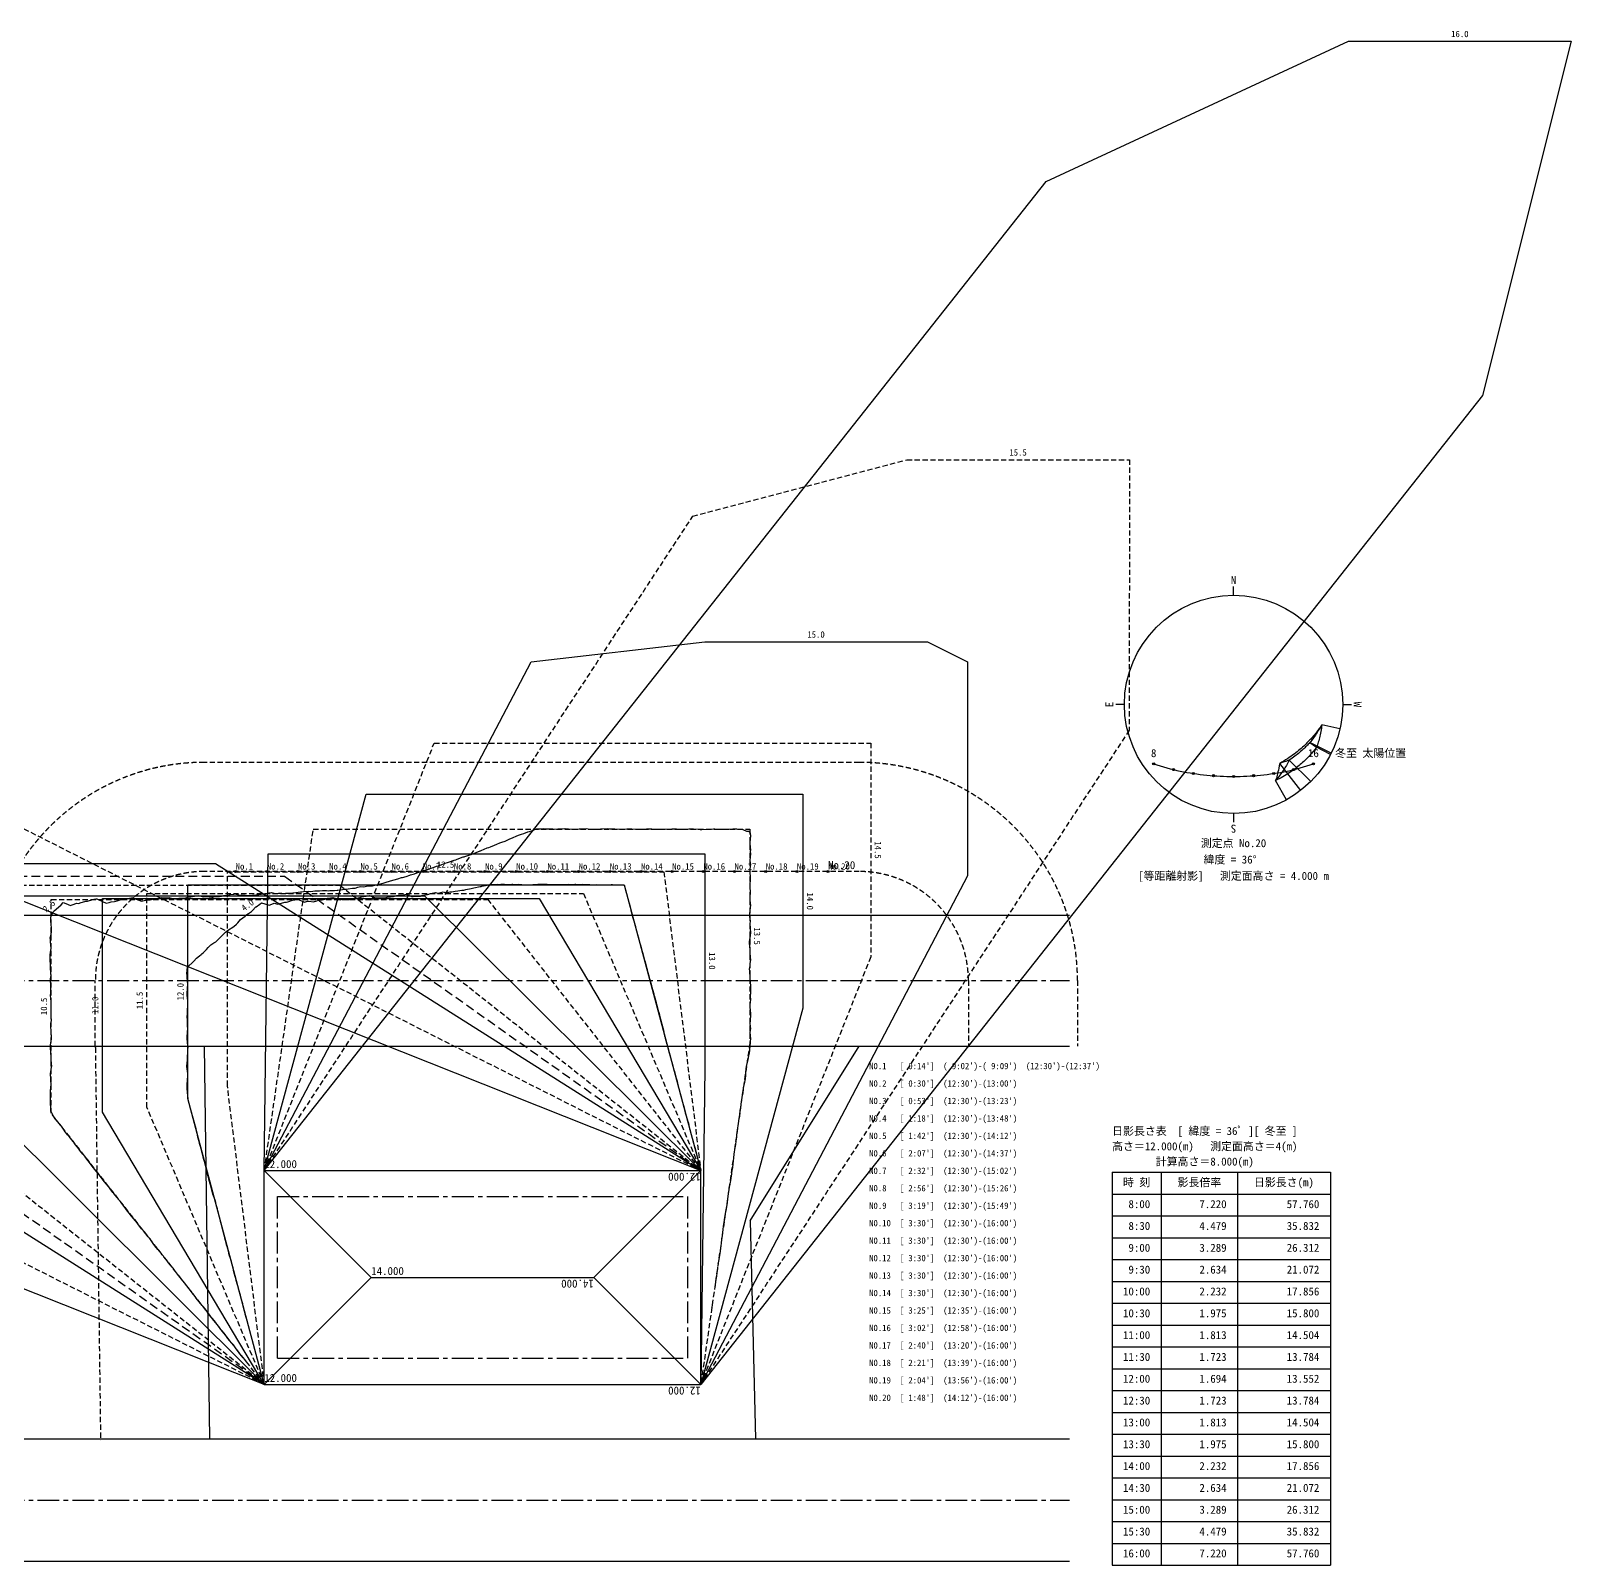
# Model space of a CAD drawing. Units: millimetres at full size. Extents: x -73935 to 48141, y -29131 to 53126.
# Drawn here: x -22433 to 48141, y -17176 to 53126 of the extents above; entities that cross this region are included whole.
import ezdxf
from ezdxf.enums import TextEntityAlignment as Align

# ---------------------------------------------------------------- set-up
doc = ezdxf.new("R2010")
doc.units = ezdxf.units.MM
doc.header["$LTSCALE"] = 200
doc.header["$PDMODE"] = 32
doc.header["$PDSIZE"] = 100
for name, pattern in [('CHAIN1', [8, 5, -1, 1, -1]), ('DASHED1', [1.8, 1.2, -0.6]), ('DASHED2', [3, 2, -1])]:
    doc.linetypes.add(name, pattern=pattern)
for name, color, linetype in [('0-0_敷地', 7, 'Continuous'), ('0-1_建物配置', 7, 'Continuous'), ('0-2_ 5m10mライン', 7, 'DASHED1'), ('0-3_ 日影図', 7, 'Continuous'), ('0-4_ 等時間図', 7, 'Continuous'), ('0-5_ 指定点', 4, 'Continuous'), ('0-7_日影長さ表', 7, 'Continuous'), ('0-9_太陽軌跡', 7, 'Continuous')]:
    doc.layers.add(name, color=color, linetype=linetype)
doc.styles.add('ＭＳ ゴシック', font='')
doc.styles.get('ＭＳ ゴシック').set_extended_font_data('MS Gothic')

msp = doc.modelspace()

# ---------------------------------------------------------------- linework, layer by layer
at = {"layer": '0-0_敷地'}
for p, q in [((-23728.5, 12609), (25152.9, 12606.5)), ((-23728.8, 6609), (25152.5, 6606.5)), ((-14237.3, -11389.8), (-14477.3, 6608.6)), ((10522.3, -1392.7), (15522.7, 6607)), ((10522.3, -1392.7), (10762.7, -11389.8)), ((-23728.8, -11389.8), (25152.5, -11389.8)), ((-23728.8, -16989.8), (25152.5, -16989.8))]:
    msp.add_line(p, q, dxfattribs=at)
at = {"layer": '0-0_敷地', "linetype": 'CHAIN1'}
for p, q in [((-23728.7, 9609), (25152.7, 9606.5)), ((-23728.8, -14189.8), (25152.5, -14189.8))]:
    msp.add_line(p, q, dxfattribs=at)
at = {"layer": '0-1_建物配置'}
for p, q in [((-11737.3, -8889.8), (-11737.3, 910.2)), ((-11737.3, 910.2), (8262.7, 910.2)), ((-11737.3, 910.2), (-6837.3, -3989.8)), ((8262.7, 910.2), (3362.7, -3989.8)), ((-11737.3, -8889.8), (-6837.3, -3989.8)), ((-6837.3, -3989.8), (3362.7, -3989.8)), ((8262.7, -8889.8), (3362.7, -3989.8))]:
    msp.add_line(p, q, dxfattribs=at)
at = {"layer": '0-1_建物配置', "linetype": 'CHAIN1'}
for p, q in [((-11137.3, -7689.8), (-11137.3, -289.8)), ((-11137.3, -289.8), (7662.7, -289.8))]:
    msp.add_line(p, q, dxfattribs=at)
at = {"layer": '0-1_建物配置'}
msp.add_lwpolyline([(-11737.3, -8889.8), (8262.7, -8889.8), (8262.7, 910.2)], dxfattribs=at)
at = {"layer": '0-1_建物配置', "linetype": 'CHAIN1'}
msp.add_lwpolyline([(-11137.3, -7689.8), (7662.7, -7689.8), (7662.7, -289.8)], dxfattribs=at)
at = {"layer": '0-2_ 5m10mライン'}
for p, q in [((15523.4, 19607), (-14476.6, 19608.6)), ((15523.1, 14607), (-14476.9, 14608.6)), ((-19477.3, 6608.8), (-19477.1, 9608.8)), ((20522.9, 9606.8), (20522.7, 6606.8)), ((25522.9, 9606.5), (25522.7, 6606.5)), ((-19476.8, 6541.9), (-19236.8, -11456.5))]:
    msp.add_line(p, q, dxfattribs=at)
for centre, radius, start, end in [((-14477.1, 9608.6), 10000, 89.99704, 179.99704), ((15522.9, 9607), 10000, 359.99704, 89.99704), ((-14477.1, 9608.6), 5000, 89.99704, 179.99704), ((15522.9, 9607), 5000, 359.99704, 89.99704), ((-14477.3, 6608.6), 5000, 179.99704, 180.76397)]:
    msp.add_arc(centre, radius, start, end, dxfattribs=at)
at = {"layer": '0-3_ 日影図', "linetype": 'DASHED1'}
for p, q in [((6571.3, 14590.8), (8262.4, 908.3)), ((16047.8, 10691.4), (8262.7, -8889.8)), ((10508.1, 6745.8), (8262.7, -8889.8))]:
    msp.add_line(p, q, dxfattribs=at)
at = {"layer": '0-3_ 日影図'}
for p in [(12935.6, 8343.3), (8448.2, 5610.5)]:
    msp.add_line(p, (8262.7, -8889.8), dxfattribs=at)
for points in [[(-11735.9, 909.8), (24084.3, 46220.3), (37939.8, 52648), (48141.2, 52648.4)], [(48141.2, 52648.4), (44084.7, 36421.2), (8262.7, -8889.8)], [(-11735.9, 909.8), (489.2, 24206.8), (8444.2, 25132.1), (18644, 25132)], [(18644, 25132), (20488.7, 24207.5), (20487.8, 14407.2), (8262.7, -8889.8)], [(-11736.9, -8890.5), (-65415.1, 12439), (-73934.6, 22671.4)], [(-73934.6, 22671.4), (-63734.8, 22671.3), (-45416.3, 22239.5), (8262.4, 908.3)], [(-11735.9, 909.8), (-7061.4, 18143.4), (12936.5, 18143.6), (12935.6, 8343.3)], [(-34632.7, 13589.6), (-33973.4, 14972.6), (-13973.8, 14973.3), (8262.4, 908.3)], [(-11735.9, 909.8), (-11550.8, 15411.8), (8447.5, 15410.3), (8448.2, 5610.5)], [(-11736.9, -8890.5), (-33972.6, 5172.8), (-34632.7, 13589.6)], [(-11736.9, -8890.5), (-24401.9, 3697), (-24401, 13497.3)], [(-24401, 13497.3), (-4401.4, 13497.9), (8262.4, 908.3)], [(-11736.9, -8890.5), (-15245.1, 4202.4), (-15244.2, 14002.7)], [(-15244.2, 14002.7), (4754.2, 14001.2), (8262.4, 908.3)], [(-11736.9, -8890.5), (-19148.2, 3576.1), (-19148.9, 13375.9)], [(-19148.9, 13375.9), (852.8, 13375.4), (8262.4, 908.3)]]:
    msp.add_lwpolyline(points, dxfattribs=at)
at = {"layer": '0-3_ 日影図', "linetype": 'DASHED1'}
for points in [[(-11735.9, 909.8), (7893.6, 30882.9), (17701.3, 33474.9), (27901, 33474.7)], [(27901, 33474.7), (27892.7, 21081.6), (8262.7, -8889.8)], [(-11735.9, 909.8), (-3950.8, 20491.1), (16047, 20491.3), (16047.8, 10691.4)], [(-46820.9, 16186.2), (-43723.8, 17052.1), (-23723.8, 17051), (8262.4, 908.3)], [(-11735.9, 909.8), (-9490.6, 16545.4), (10507.3, 16545.6), (10508.1, 6745.8)], [(-11736.9, -8890.5), (-43724.7, 7251.8), (-46820.9, 16186.2)], [(-11736.9, -8890.5), (-13425.8, 4790.8), (-13426.5, 14590.6), (6571.3, 14590.8)], [(-28270.3, 13974.7), (-8269.1, 13975.8), (8262.4, 908.3)], [(-11736.9, -8890.5), (-28269.6, 4174.9), (-28270.3, 13974.7)], [(-17113.9, 13602.6), (2885.7, 13603.2), (8262.4, 908.3)], [(-11736.9, -8890.5), (-17113.1, 3802.7), (-17113.9, 13602.6)], [(-21500, 13327.5), (-1500.4, 13328.2), (8262.4, 908.3)], [(-11736.9, -8890.5), (-21499.2, 3527.7), (-21500, 13327.5)]]:
    msp.add_lwpolyline(points, dxfattribs=at)
at = {"layer": '0-3_ 日影図', "linetype": 'DASHED2'}
for points in [[(-11736.9, -8890.5), (-30805.1, 4586.6), (-30804.2, 14386.8)], [(-30804.2, 14386.8), (-10804.6, 14387.5), (8262.4, 908.3)]]:
    msp.add_lwpolyline(points, dxfattribs=at)
at = {"layer": '0-4_ 等時間図'}
for points in [[(-944.2, 15918.3), (-847.6, 15951.2), (-702.9, 16000.5), (-522.1, 16089.9), (-517.4, 16091.8), (-333.3, 16166.6), (-190.2, 16224.8), (-90.6, 16265.3), (42.2, 16310.6), (149.6, 16355.3), (331.7, 16431), (419.8, 16446.9), (504, 16477.2), (732.3, 16559.2), (803, 16562.3), (914.1, 16567.1), (1067.2, 16573.7), (1218, 16559), (1387, 16561.8), (1485.9, 16563.5), (1633.2, 16554.7), (1711.4, 16558), (2036.8, 16572.1), (2042.6, 16572.3), (2046.3, 16572.5), (2056.6, 16571.5), (2361.8, 16553.2), (2463.5, 16547.1), (2633.1, 16554.4), (2690.5, 16556.9), (2872.9, 16564.7), (3025.5, 16571.3), (3198.6, 16554.5), (3292.2, 16545.4), (3337.5, 16546.1), (3518.9, 16549.2), (3669.6, 16555.7), (3703.1, 16557.1), (3755.8, 16559.4), (4004.6, 16570.2)], [(4004.6, 16570.2), (4116.7, 16559.3), (4315.9, 16562.6), (4326.5, 16562), (4533.4, 16549.6), (4648.8, 16554.5), (4878.4, 16564.4), (4942.8, 16567.2), (4983.7, 16569), (5097.1, 16558), (5297, 16546), (5363.6, 16542), (5474.8, 16546.8), (5627.9, 16553.4), (5773, 16559.6), (5962.8, 16567.8), (6012.3, 16563), (6190.9, 16545.6), (6277.5, 16547.1), (6596.3, 16552.5), (6603.1, 16552.6), (6607.3, 16552.6), (6623.7, 16552.9), (6941.9, 16566.6), (7012.7, 16569.7), (7145.9, 16561.7), (7261.7, 16554.8), (7433.5, 16544.4), (7586.1, 16551), (7720.1, 16556.8), (7842.9, 16562.1), (7921.1, 16565.5), (8137.5, 16544.4), (8232.2, 16538.7), (8263.8, 16536.8), (8316.4, 16539.1), (8565.2, 16549.9), (8673.2, 16554.5), (8842.8, 16561.8), (8900.2, 16564.3)], [(8900.2, 16564.3), (9089.6, 16545.9), (9217.4, 16548), (9426.3, 16551.5), (9501.8, 16552.8), (9547.2, 16553.6), (9728.6, 16556.6), (9879.3, 16563.1), (9914.1, 16559.8), (9990.6, 16552.3), (10188.5, 16533.1), (10356.1, 16455.6), (10466.6, 16449), (10527.6, 16356.6), (10539.3, 16235.5), (10505.3, 15950.3), (10503.6, 15936.1), (10504, 15929.3), (10506.2, 15895.4), (10536.4, 15584), (10529.8, 15529), (10535.8, 15437.4), (10525.3, 15263.8), (10516.2, 15111.2), (10533.5, 14932.5), (10523.8, 14851), (10505.1, 14694.1), (10509.9, 14619.5), (10530.7, 14297.2), (10531.3, 14287.1), (10530.6, 14281), (10528.8, 14265.7), (10510.8, 13965.8), (10504.8, 13865.8), (10519.7, 13712.5), (10527.7, 13629.4), (10506.6, 13452.2), (10515.8, 13309.7), (10525.6, 13157.1), (10532.8, 13045.1)], [(-5778, 14225.4), (-5621.9, 14267.2), (-5455.9, 14326.3), (-5408.9, 14338.9), (-5239.2, 14384.3), (-5063.9, 14439.6), (-5033.9, 14449), (-4857.3, 14504.6), (-4677.7, 14569.9), (-4657.9, 14577.1), (-4477.9, 14634.2), (-4313.7, 14686.3), (-4258, 14704), (-4096.3, 14755.3), (-3956.5, 14806.7), (-3849.4, 14846.1), (-3716.1, 14881.8), (-3598.1, 14926.4), (-3442.4, 14985.3), (-3338.7, 15019), (-3251.1, 15052.7), (-3037.1, 15121.6), (-2958.9, 15146.8), (-2892.2, 15172), (-2622.5, 15274), (-2582.3, 15287.1), (-2546.1, 15298.8), (-2220.4, 15404.7), (-2201.4, 15410.9), (-2185.3, 15417.1), (-2032.4, 15475.8), (-1849.9, 15550.1), (-1827.1, 15559.3), (-1797.7, 15571.3), (-1517.9, 15685), (-1453.6, 15711.2), (-1370.9, 15744.8), (-1186, 15820), (-1080.2, 15863), (-944.2, 15918.3)], [(-10765.1, 13615.7), (-10541.9, 13609.8), (-10434.5, 13622.6), (-10419, 13624.5), (-10399.4, 13627.5), (-10076.1, 13677.7), (-10017.8, 13672.5), (-9932.4, 13684.6), (-9729, 13713.3), (-9609.6, 13694.6), (-9426.8, 13719.2), (-9396.6, 13723.3), (-9200.8, 13714.5), (-9064.9, 13732.2), (-8879, 13729.6), (-8790.4, 13728.3), (-8731.4, 13744.1), (-8513.8, 13739.2), (-8396.8, 13758), (-8383.4, 13754.6), (-8362.1, 13757.7), (-8044.1, 13803.1), (-7980.4, 13796.2), (-7892, 13812.9), (-7689.7, 13851.3), (-7579.9, 13847.1), (-7450.1, 13884.4), (-7322.9, 13921), (-7180.4, 13901.4), (-6998.4, 13950.1), (-6976, 13956.1), (-6778.8, 13948.4), (-6627.1, 13994.7), (-6543.2, 14013.9), (-6391.6, 14048.6), (-6243, 14094.4), (-6156.8, 14117.5), (-6006.7, 14157.7), (-5852.2, 14205.5), (-5778, 14225.4)], [(-20619.4, 13055.6), (-20545, 13081.3), (-20330.1, 13155.7), (-20229.8, 13147.1), (-20169.5, 13166), (-19918.7, 13244.8), (-19843.2, 13249.9), (-19784.1, 13267.8), (-19527.7, 13345.6), (-19456.9, 13353.7), (-19403.6, 13361.3), (-19348.2, 13320.8), (-19153.7, 13228.3), (-18988.1, 13149.6), (-18847.6, 13192.9), (-18749.7, 13223), (-18595.5, 13229.7), (-18478.6, 13266.3), (-18336.2, 13310.9), (-18207.8, 13328.3), (-18103.8, 13349.7), (-17907.9, 13390.2), (-17814.1, 13404.6), (-17738.4, 13417.1), (-17647.7, 13362.3), (-17482.5, 13294.6), (-17356.7, 13243.1), (-17182.8, 13298.1), (-17153.4, 13298.9), (-16959, 13304.2), (-16795, 13353.9), (-16741.7, 13370.1), (-16568.8, 13393.4), (-16434.5, 13412.8), (-16236, 13404.7), (-16156.8, 13401.5), (-16110.1, 13408.8), (-15997.3, 13390.4), (-15811.1, 13361), (-15728.4, 13348)], [(-15728.4, 13348), (-15628.7, 13380.7), (-15468.7, 13388.5), (-15327, 13395.4), (-15170.3, 13442.6), (-15105.6, 13451.7), (-14934.4, 13475.8), (-14748.1, 13505.3), (-14691.6, 13492.8), (-14514.4, 13453.9), (-14445.4, 13463.8), (-14255.1, 13443.1), (-14134.7, 13436.3), (-14095, 13434.1), (-14049.6, 13448.8), (-13789.2, 13469), (-13692.3, 13476.6), (-13585.5, 13507.5), (-13427.2, 13530.4), (-13297.6, 13549.1), (-13138.8, 13576.2), (-13067.1, 13588.4), (-12876.4, 13522.6), (-12769.4, 13538.3), (-12460.2, 13511), (-12459.2, 13510.9), (-12458.6, 13510.9), (-12456.7, 13510.9), (-12111.8, 13545.9), (-12056, 13551.6), (-11981.6, 13561.3), (-11759.7, 13590.1), (-11655.5, 13602.5), (-11523.5, 13623.3), (-11402.9, 13642.4), (-11241.3, 13602.1), (-11088.3, 13621.7), (-10939.5, 13612.8), (-10828.2, 13606.1), (-10765.1, 13615.7)], [(-12328.9, 12782), (-12274.7, 12822.5), (-12116.6, 12986), (-12103.4, 12994.7), (-11936.3, 13105.1), (-11865.7, 13167.7), (-11705.3, 13118.7), (-11509.8, 13058.9), (-11383.6, 13110.2), (-11276.1, 13153.9), (-11108.2, 13105.5), (-11048.9, 13124.2), (-10796.8, 13203.8), (-10721.2, 13206.6), (-10664.8, 13223.7), (-10403.1, 13303.1), (-10335.1, 13311.2), (-10283.1, 13319.3), (-10131.6, 13305.7), (-9996.6, 13249.8), (-9893, 13206.8), (-9753.7, 13254.8), (-9672.8, 13244.9), (-9482.9, 13221.9), (-9332.6, 13268.5), (-9254, 13292.9), (-9091, 13304.7), (-8962.9, 13343.2), (-8839.7, 13380.2), (-8702.1, 13398.8), (-8594.1, 13416.2), (-8376.3, 13361.9), (-8314.9, 13334.1), (-8264.6, 13311.2), (-8192.6, 13333.3), (-7993.2, 13325.6), (-7852.9, 13320.2), (-7690.5, 13370), (-7638, 13375.3), (-7458.3, 13393.2)], [(-7458.3, 13393.2), (-7269.5, 13447.7), (-7262.9, 13449.7), (-7066.3, 13475.6), (-6909.6, 13505.5), (-6656.1, 13408.7), (-6642.5, 13402.4), (-6631.1, 13397.2), (-6614.8, 13402.1), (-6314.9, 13404.1), (-6219.1, 13404.7), (-6109.1, 13436.8), (-5960, 13453.2), (-5822, 13468.4), (-5658.1, 13503), (-5597.2, 13515.8), (-5421, 13517.4), (-5243.4, 13563), (-5095.2, 13504.5), (-4992.6, 13464.1), (-4970.7, 13469.5), (-4920.1, 13459.7), (-4637.9, 13480.3), (-4583.9, 13484.2), (-4523.5, 13501.1), (-4265.8, 13559.1), (-4194.2, 13575.2), (-4117.5, 13593.3), (-3888.3, 13647.3), (-3791.6, 13618.2), (-3651.7, 13650.9), (-3545.2, 13675.9), (-3382.3, 13636.2), (-3218.6, 13675.9), (-3142.5, 13683.6), (-2985.2, 13699.5), (-2861.2, 13729.2), (-2689.2, 13748.4), (-2587.2, 13759.8), (-2505.9, 13779)], [(-2505.9, 13779), (-2261.8, 13828.3), (-2195.1, 13841.8), (-2133.5, 13858.3), (-1846.4, 13915.1), (-1802.9, 13923.7), (-1763, 13934.4), (-1426.6, 13999.3), (-1409.9, 14002.5), (-1394.7, 14006.5), (-1335, 14006.3), (-1059.1, 14022.2), (-999.9, 14018), (-899.4, 14021.5), (-729.4, 14027.5), (-586.1, 14018.9), (-401.8, 14029.3), (-342.4, 14026.5), (-171.9, 14018.6), (-79.3, 14022.2), (193.5, 14001.7), (236.7, 14003.7), (246.5, 14002.6), (263.2, 14003.5), (572.2, 14019.1), (657, 14016), (790.5, 14025.6), (907.4, 14034), (1069.5, 14022.2), (1227.7, 14023.2), (1371.9, 14016.6), (1486.5, 14011.2), (1548.8, 14013.6), (1769.8, 14010), (1877.7, 14017.6), (1899.5, 14015.6), (1936.5, 14017.2), (2210.9, 14029), (2312.6, 14019.1), (2493.6, 14022.2)], [(2493.6, 14022.2), (2533.9, 14022.8), (2727.5, 14016.3), (2860.4, 14022.7), (3081.3, 14009.4), (3144.5, 14005.6), (3177.7, 14006.5), (3290.1, 14003.2), (3503.2, 14004.6), (3559.6, 14002), (3660.6, 14001.6), (3827.6, 14000.8), (3974.2, 14000.2), (4157.9, 14007.2), (4218.2, 14006.2), (4387.4, 14003.4), (4481.4, 14001.9), (4754.2, 13981.4), (4767.5, 13931.7), (4844.4, 13644.7), (4857.7, 13595), (4871, 13545.4), (4947.9, 13258.3), (4961.2, 13208.7), (4974.5, 13159), (5051.4, 12872), (5064.7, 12822.3), (5078.1, 12772.6), (5155, 12485.6), (5168.3, 12435.9), (5186.1, 12394.1), (5266.4, 12094.7), (5278, 12051.2), (5289.7, 12007.8), (5369.9, 11708.3), (5381.5, 11664.9), (5393.2, 11621.4), (5473.4, 11321.9), (5485.1, 11278.5), (5496.7, 11235)], [(-21507.4, 8642.5), (-21527.1, 8947.8), (-21513.7, 9013.5), (-21515.8, 9137.2), (-21518, 9269.1), (-21520.6, 9425.8), (-21523.5, 9598.9), (-21525, 9686.9), (-21506.3, 9843.7), (-21511.1, 9918.3), (-21531.9, 10240.6), (-21532.5, 10250.8), (-21533, 10257.6), (-21535.2, 10291.5), (-21540.2, 10588.3), (-21541.4, 10662.5), (-21543.5, 10786.2), (-21528.9, 10908.4), (-21507.8, 11085.6), (-21517, 11228.1), (-21526.8, 11380.8), (-21534, 11492.7), (-21538.8, 11567.4), (-21506, 11728), (-21489.6, 11865.5), (-21483, 11920.5), (-21488.9, 12012.1), (-21501, 12198.7), (-21509.3, 12327.6), (-21521.7, 12520.9), (-21522.8, 12537.9), (-21386.1, 12774.7), (-21381.4, 12782.9), (-21375.8, 12787.8), (-21359.1, 12802.6), (-21158.3, 12980.7), (-21041.2, 13084.5), (-20957.4, 13191.3), (-20836.2, 13142.6), (-20619.4, 13055.6)], [(-15268.6, 9030.4), (-15256.6, 9230.4), (-15255.6, 9246.1), (-15243.3, 9451.3), (-15255.1, 9572.4), (-15273.9, 9766.1), (-15272.3, 9857.7), (-15279, 9912.8), (-15268.6, 10086.4), (-15260, 10228.5), (-15199.2, 10291.4), (-15043.1, 10429.8), (-14965, 10499.1), (-14841.3, 10639.9), (-14709.6, 10743.5), (-14632.6, 10804), (-14601.9, 10828.3), (-14530, 10884.8), (-14388.2, 11031.5), (-14303.1, 11119.5), (-14185.5, 11241.1), (-14040.4, 11336.9), (-13961.2, 11389.2), (-13927.7, 11418.9), (-13860.8, 11478.2), (-13719, 11624.9), (-13633.8, 11712.9), (-13516.3, 11834.5), (-13371.2, 11930.3), (-13292, 11982.6), (-13252.4, 12008.7), (-13133.7, 12087.2), (-13011, 12196), (-12949.6, 12250.3), (-12821.7, 12413.3), (-12723.2, 12487), (-12619.7, 12564.4), (-12583.2, 12602.2), (-12464.4, 12680.6), (-12328.9, 12782)], [(10532.8, 13045.1), (10524.8, 12977.9), (10504.8, 12809.9), (10496.2, 12667.8), (10493.4, 12620.5), (10500.4, 12547.8), (10521.9, 12326.4), (10508.1, 12210.3), (10520.5, 12016.9), (10521.6, 12000), (10534.3, 11803.2), (10519, 11674.9), (10485, 11389.7), (10483.3, 11375.4), (10483.7, 11368.6), (10485.9, 11334.7), (10516.1, 11023.3), (10509.5, 10968.3), (10515.4, 10876.8), (10527.5, 10690.2), (10535.8, 10561.3), (10513.2, 10371.8), (10503.5, 10290.3), (10484.8, 10133.5), (10489.6, 10058.9), (10510.4, 9736.6), (10511, 9726.4), (10511.5, 9719.6), (10513.7, 9685.7), (10533.3, 9380.4), (10537.3, 9319.3), (10543.2, 9227.7), (10532.8, 9054.1), (10523.6, 8901.6), (10540.9, 8722.8), (10531.2, 8641.3), (10512.5, 8484.5), (10517.3, 8409.8), (10538.1, 8087.6), (10538.8, 8077.4)], [(5496.7, 11235), (5576.9, 10935.6), (5588.6, 10892.1), (5603.8, 10854.8), (5686.6, 10545.7), (5697, 10507), (5707.3, 10468.4), (5790.1, 10159.3), (5800.5, 10120.7), (5810.8, 10082), (5893.7, 9772.9), (5904, 9734.3), (5917.2, 9700.6), (6002.1, 9383.7), (6011.4, 9349), (6020.7, 9314.2), (6105.6, 8997.4), (6114.9, 8962.6), (6126.6, 8931.8), (6213.1, 8608.7), (6221.6, 8577.1), (6230.1, 8545.5), (6316.7, 8222.3), (6325.1, 8190.7), (6335.5, 8162.4), (6423.5, 7834), (6431.3, 7805), (6439.1, 7776.1), (6527.1, 7447.6), (6534.8, 7418.7), (6544.2, 7392.5), (6605.3, 7075.9), (6614.9, 7026), (6631.5, 6978), (6708.8, 6689.5), (6721.9, 6640.6), (6737.3, 6595.5), (6816.2, 6300.9), (6828.5, 6255), (6842.8, 6212.6)], [(-21526.8, 4026.9), (-21525.1, 4041.1), (-21525.6, 4047.9), (-21527.7, 4081.8), (-21532.7, 4378.7), (-21534, 4452.9), (-21536.1, 4576.5), (-21521.5, 4698.8), (-21500.3, 4876), (-21509.5, 5018.5), (-21519.4, 5171.1), (-21526.6, 5283.1), (-21531.4, 5357.7), (-21498.5, 5518.3), (-21482.1, 5655.8), (-21475.6, 5710.8), (-21481.5, 5802.4), (-21493.5, 5989), (-21501.8, 6117.9), (-21514.3, 6311.3), (-21515.4, 6328.2), (-21528.1, 6525), (-21537.3, 6667.5), (-21483.5, 6930.3), (-21479, 6952.3), (-21479.1, 6960.5), (-21479.7, 6993.5), (-21499.4, 7298.8), (-21503.3, 7359.8), (-21509.2, 7451.4), (-21521.3, 7638), (-21492.9, 7776.8), (-21495.8, 7949.9), (-21497.3, 8037.9), (-21499.8, 8189), (-21501.3, 8279.7), (-21506.5, 8587.5), (-21506.7, 8601.3), (-21506.9, 8609.5), (-21507.4, 8642.5)], [(-15202.9, 4078.7), (-15218.2, 4205.8), (-15233.7, 4334.5), (-15251.2, 4479.9), (-15274.5, 4673.8), (-15276, 4685.5), (-15263.6, 4890.7), (-15257, 5001.1), (-15239, 5301), (-15238.4, 5311.5), (-15238.9, 5317.3), (-15242.3, 5351.9), (-15280.3, 5667.8), (-15277.5, 5715.2), (-15271.8, 5809.9), (-15261.4, 5983.5), (-15252.2, 6136), (-15242.5, 6299.1), (-15233.9, 6441.2), (-15227, 6556.9), (-15233.1, 6620.4), (-15265.3, 6952.5), (-15265.2, 6960.8), (-15265.8, 6965.8), (-15264.9, 6981.6), (-15246.9, 7281.5), (-15240.9, 7381.4), (-15255.7, 7534.8), (-15254.4, 7612.5), (-15251.5, 7792.7), (-15270.2, 7948.1), (-15261.7, 8090.2), (-15254.7, 8205.9), (-15251.2, 8263.8), (-15240.8, 8437.4), (-15238.4, 8583), (-15237.7, 8624.6), (-15245, 8684.8), (-15274.6, 8930.5), (-15268.6, 9030.4)], [(10538.8, 8077.4), (10538, 8071.3), (10536.2, 8056), (10518.2, 7756.1), (10512.2, 7656.2), (10527.1, 7502.8), (10535.1, 7419.8), (10514, 7242.5), (10523.2, 7100.1), (10533, 6947.4), (10526.1, 6831.7), (10522.6, 6773.8), (10512.2, 6600.2), (10495.8, 6462.7), (10489.2, 6407.7), (10473.9, 6279.4), (10450, 6162.5), (10411.2, 5972.7), (10390.2, 5870.4), (10348.4, 5666), (10330.5, 5578.3), (10321.5, 5534.5), (10315.8, 5439.8), (10305.4, 5266.2), (10296.2, 5113.6), (10265.4, 4962.7), (10209.6, 4690.1), (10206.6, 4675.5), (10205.6, 4670.6), (10203.6, 4660.9), (10161.6, 4369.4), (10143.6, 4244.5), (10118.2, 4067.9), (10098.6, 3932.2), (10081.6, 3813.8), (10074.7, 3766.4), (10058.8, 3655.8), (10031.3, 3464.9), (10019.5, 3383), (9990, 3178.4)], [(6842.8, 6212.6), (6923.2, 5912.6), (6934.7, 5869.4), (6948.1, 5829.2), (7029.7, 5524.4), (7040.7, 5483.6), (7054.6, 5448), (7138.4, 5135.1), (7148.3, 5098.4), (7159.4, 5063.9), (7226.7, 4757.5), (7237.6, 4708.2), (7254.3, 4662.6), (7332.8, 4369.6), (7345.3, 4323), (7361.7, 4282.8), (7442.9, 3979.5), (7454.1, 3938), (7469.1, 3903.3), (7541.2, 3596.1), (7552, 3550.1), (7568.4, 3509.6), (7649.5, 3207), (7660.8, 3165.1), (7677, 3131.9), (7752.8, 2820.8), (7763.1, 2778.5), (7780.5, 2745.5), (7858.1, 2433.4), (7868.2, 2392.5), (7886.5, 2363.5), (7957.3, 2049.5), (7967.3, 2005), (7990.3, 1977.6), (8060, 1663.6), (8070, 1618.4)], [(-18680.7, -94.5), (-18795.1, 65.6), (-18861.4, 158.2), (-18886.2, 193), (-18967.8, 285), (-19052.6, 392.7), (-19162.9, 533), (-19241, 632.1), (-19423.1, 863.6), (-19429.4, 871.5), (-19432, 875), (-19438.8, 883.5), (-19617.7, 1110.9), (-19701.2, 1217), (-19806.1, 1350.3), (-19909.7, 1482), (-19962, 1561.2), (-19991.7, 1594.6), (-20051, 1661.6), (-20182.9, 1829.1), (-20239.4, 1901), (-20371.3, 2068.6), (-20380.7, 2080.5), (-20491, 2247.7), (-20553.7, 2318.3), (-20678.9, 2459.6), (-20751.5, 2541.4), (-20787.7, 2582.3), (-20851.6, 2679), (-20930, 2797.8), (-21020.1, 2934.1), (-21115.7, 3041.9), (-21306.9, 3257.6), (-21313.9, 3264.3), (-21316.8, 3268.7), (-21326.7, 3279.9), (-21476.1, 3549), (-21520.1, 3628.4), (-21521.6, 3719), (-21526.8, 4026.9)], [(-13860, -944.9), (-13887.3, -843), (-13936.2, -660.4), (-13953.3, -555.8), (-13990.8, -456.7), (-14065.5, -259.2), (-14087.4, -177.6), (-14109.2, -96), (-14169, 127.2), (-14190.9, 208.8), (-14212.7, 290.3), (-14272.6, 513.6), (-14294.4, 595.2), (-14316.3, 676.7), (-14376.1, 900), (-14387.7, 984.3), (-14412.3, 1076), (-14466.7, 1278.9), (-14491.3, 1370.6), (-14515.9, 1462.4), (-14570.2, 1665.2), (-14594.8, 1757), (-14619.4, 1848.8), (-14673.7, 2051.6), (-14698.3, 2143.4), (-14722.9, 2235.1), (-14777.3, 2438), (-14788.7, 2533.2), (-14816.8, 2638.1), (-14864.2, 2814.7), (-14892.3, 2919.6), (-14920.4, 3024.5), (-14967.7, 3201.1), (-14995.8, 3306), (-15023.9, 3410.9), (-15071.2, 3587.5), (-15099.3, 3692.4), (-15127.4, 3797.2), (-15174.8, 3973.9), (-15202.9, 4078.7)], [(9990, 3178.4), (9987.8, 3163.4), (9957.4, 2952.3), (9944.4, 2861.9), (9914, 2650.8), (9905, 2558), (9901.6, 2523.2), (9894.1, 2446.7), (9874.9, 2248.8), (9860.2, 2098), (9829.6, 1948.3), (9772.8, 1670.9), (9770.6, 1659.9), (9770.2, 1656), (9769.2, 1645.7), (9750.9, 1340.6), (9729.2, 1234.7), (9710, 1037.6), (9705.2, 988.1), (9676.6, 806.5), (9665.6, 736.7), (9640.8, 579.5), (9618.3, 437.3), (9608.4, 374.1), (9582.5, 209.8), (9568.1, 139.7), (9526.9, -61.8), (9515.6, -156.6), (9487.3, -393.4), (9479.1, -462.1), (9475.9, -489.6), (9468.2, -553.8), (9433.5, -762.4), (9406.9, -922.2), (9383.9, -1060.4), (9336, -1348.4), (9334.8, -1355.6), (9334.4, -1358.3), (9333.4, -1364.3), (9293.6, -1661.4)], [(-15660.3, -3913.9), (-15661.7, -3912.3), (-15665, -3908), (-15842.6, -3664), (-15914, -3565.8), (-16031.2, -3425), (-16119.4, -3319.1), (-16191.2, -3226), (-16220.7, -3187.6), (-16291.7, -3095.5), (-16410.7, -2950.9), (-16464.8, -2885.2), (-16602.6, -2717.6), (-16609, -2709.9), (-16743.9, -2545.9), (-16791.1, -2478.4), (-16920.8, -2293), (-16971.5, -2225.3), (-16991.8, -2198.2), (-17057.1, -2124.6), (-17163.8, -1992.6), (-17271.8, -1859.1), (-17354.3, -1757), (-17540.1, -1527.2), (-17544.9, -1521.3), (-17547, -1518.7), (-17552.5, -1511.9), (-17735.5, -1285.7), (-17822.3, -1178.4), (-17926, -1050.1), (-18048, -899.3), (-18092.7, -836.7), (-18113, -808.3), (-18167.2, -732.4), (-18293.7, -555.5), (-18341.1, -489.2), (-18487, -324.6), (-18496.9, -313.5), (-18624.7, -151), (-18680.7, -94.5)], [(-12520.8, -5969.5), (-12548.7, -5878.4), (-12612.5, -5670.4), (-12628.3, -5584.2), (-12652.8, -5493), (-12707.4, -5289), (-12723.9, -5195.7), (-12753.5, -5101.8), (-12817.5, -4898.9), (-12831.9, -4810.5), (-12857.3, -4715.9), (-12910.1, -4518.8), (-12930.5, -4422.8), (-12960.8, -4329.5), (-13027.5, -4124.4), (-13045, -4039.4), (-13068.8, -3950.8), (-13124.8, -3741.7), (-13143, -3651.5), (-13168.2, -3557.4), (-13221.3, -3359.4), (-13240.2, -3263.5), (-13271.8, -3171), (-13342.7, -2962.6), (-13358, -2880.9), (-13381.1, -2794.8), (-13438.5, -2580.8), (-13461.6, -2494.6), (-13484.7, -2408.4), (-13542, -2194.4), (-13557.9, -2106.3), (-13582.9, -2012.9), (-13636.4, -1813.3), (-13661.4, -1719.9), (-13686.5, -1626.5), (-13739.9, -1426.9), (-13756.5, -1331.3), (-13783.8, -1229.4), (-13832.7, -1046.8), (-13860, -944.9)], [(9293.6, -1661.4), (9277.1, -1785.2), (9253.1, -1964.6), (9236.9, -2085.9), (9214.4, -2216.1), (9209.2, -2265.8), (9195.5, -2395.1), (9176.6, -2573.6), (9169.3, -2642.3), (9153, -2796.8), (9138.6, -2878.3), (9104.1, -3073.9), (9086.3, -3174.7), (9048.1, -3390.6)], [(9033, -3507), (9022.5, -3588.6), (8998.1, -3777), (8977.5, -3936), (8958.7, -4080.8), (8928, -4317.9), (8919.3, -4365.7), (8916.1, -4382.9), (8909.6, -4419)], [(-12528.7, -7866.2), (-12643.1, -7739), (-12701.4, -7674.3), (-12838.8, -7512.3), (-12860.2, -7487), (-12967.4, -7331.5), (-13020.2, -7260.9), (-13152.4, -7084.3), (-13208.4, -7021.1), (-13236.4, -6989.5), (-13320.5, -6894.7), (-13400.4, -6787.9), (-13505.4, -6647.4), (-13586.7, -6545), (-13774.3, -6308.6), (-13775.8, -6306.8), (-13776.6, -6306), (-13778.6, -6303.6), (-13962.7, -6064.7), (-14041.2, -5962.8), (-14152.7, -5828.2), (-14259.3, -5699.5), (-14315.2, -5622.1), (-14340.3, -5587.4), (-14406.1, -5496.3), (-14525.5, -5342.5), (-14575.8, -5277.8), (-14718, -5110.3), (-14721.9, -5105.8), (-14850.6, -4937.3), (-14904.2, -4867.1), (-15034.4, -4696.7), (-15091.3, -4625.5), (-15116.2, -4594.4), (-15179.8, -4514.8), (-15278.1, -4383.4), (-15377.7, -4250.3), (-15466.7, -4144.3), (-15657.4, -3917.1), (-15660.3, -3913.9)], [(8786.5, -5229.6), (8776.7, -5282.1), (8756.2, -5392)]]:
    msp.add_lwpolyline(points, dxfattribs=at)
at = {"layer": '0-5_ 指定点'}
for p in [(-13048.3, 14608.5), (-11619.7, 14608.4), (-10191.2, 14608.3), (-8762.6, 14608.3), (-7334, 14608.2), (-5905.4, 14608.1), (-4476.9, 14608.1), (-3048.3, 14608), (-1619.7, 14607.9), (-191.2, 14607.8), (1237.4, 14607.8), (2666, 14607.7), (4094.6, 14607.6), (5523.1, 14607.5), (6951.7, 14607.5), (8380.3, 14607.4), (9808.8, 14607.3), (11237.4, 14607.2), (12666, 14607.2), (14094.6, 14607.1)]:
    msp.add_point(p, dxfattribs=at)
at = {"layer": '0-7_日影長さ表', "color": 4}
for p, q in [((27106.7, 824.5), (27106.7, -17175.5)), ((27106.7, 824.5), (37106.7, 824.5)), ((29356.7, 824.5), (29356.7, -17175.5)), ((32856.7, 824.5), (32856.7, -17175.5)), ((37106.7, 824.5), (37106.7, -17175.5)), ((27106.7, -175.5), (37106.7, -175.5)), ((27106.7, -1175.5), (37106.7, -1175.5)), ((27106.7, -2175.5), (37106.7, -2175.5)), ((27106.7, -3175.5), (37106.7, -3175.5)), ((27106.7, -4175.5), (37106.7, -4175.5)), ((27106.7, -5175.5), (37106.7, -5175.5)), ((27106.7, -6175.5), (37106.7, -6175.5)), ((27106.7, -7175.5), (37106.7, -7175.5)), ((27106.7, -8175.5), (37106.7, -8175.5)), ((27106.7, -9175.5), (37106.7, -9175.5)), ((27106.7, -10175.5), (37106.7, -10175.5)), ((27106.7, -11175.5), (37106.7, -11175.5)), ((27106.7, -12175.5), (37106.7, -12175.5)), ((27106.7, -13175.5), (37106.7, -13175.5)), ((27106.7, -14175.5), (37106.7, -14175.5)), ((27106.7, -15175.5), (37106.7, -15175.5)), ((27106.7, -16175.5), (37106.7, -16175.5)), ((27106.7, -17175.5), (37106.7, -17175.5))]:
    msp.add_line(p, q, dxfattribs=at)
at = {"layer": '0-9_太陽軌跡'}
for p, q in [((32672.4, 27262.6), (32672.4, 27662.6)), ((27672.4, 22262.6), (27272.4, 22262.6)), ((37672.4, 22262.6), (38072.4, 22262.6)), ((37545.5, 21143.4), (36717, 21333.7)), ((37115.9, 19970.1), (36478.8, 20298.8)), ((34880.1, 19613.7), (34787.3, 19561.7)), ((35755, 18325.9), (34787.3, 19561.7)), ((35091.8, 17886.9), (34600.2, 18775.9)), ((32672.4, 17262.6), (32672.4, 16862.6))]:
    msp.add_line(p, q, dxfattribs=at)
for points in [[(36717, 21333.7), (36697.2, 21303.7), (36676.7, 21273), (36655.4, 21241.7), (36633.3, 21209.6), (36610.3, 21176.8), (36586.4, 21143.2), (36561.5, 21108.9), (36535.6, 21073.8), (36508.7, 21038), (36480.6, 21001.3), (36451.4, 20963.8), (36420.9, 20925.5), (36389.2, 20886.3), (36356.2, 20846.3), (36321.7, 20805.5), (36285.8, 20763.7), (36248.4, 20721.2), (36209.3, 20677.7), (36168.5, 20633.4), (36126, 20588.2), (36081.7, 20542.2), (36035.4, 20495.3), (35987.1, 20447.6), (35936.8, 20399.1), (35884.3, 20349.9), (35829.5, 20299.9), (35772.4, 20249.2), (35712.9, 20197.9), (35650.9, 20146), (35586.3, 20093.6), (35519.1, 20040.7), (35449.2, 19987.5), (35376.5, 19934), (35301, 19880.3), (35222.6, 19826.6), (35141.3, 19772.9), (35057.2, 19719.5), (34970.1, 19666.3), (34880.1, 19613.7)], [(36717, 21333.7), (36683.4, 21272.5), (36648.9, 21211.5), (36613.4, 21150.7), (36577, 21090.2), (36539.6, 21030.1), (36501.4, 20970.3), (36462.2, 20911), (36422.2, 20852.1), (36381.4, 20793.8), (36339.8, 20736.1), (36297.5, 20678.9), (36254.4, 20622.4), (36210.7, 20566.6), (36166.3, 20511.5)], [(36717, 21333.7), (36706.4, 21252.8), (36694.7, 21173.6), (36682.1, 21096.1), (36668.5, 21020.3), (36654.2, 20946.3), (36639, 20874), (36623.2, 20803.4), (36606.8, 20734.5), (36589.8, 20667.3), (36572.3, 20601.9), (36554.3, 20538), (36535.9, 20475.8), (36517.2, 20415.2), (36498.1, 20356.2), (36478.8, 20298.8)], [(36166.3, 20511.5), (36130.4, 20473.2), (36093.3, 20434.3), (36054.9, 20394.9), (36015.1, 20354.9), (35974, 20314.5), (35931.3, 20273.5), (35887.2, 20232), (35841.6, 20190), (35794.4, 20147.6), (35745.5, 20104.8), (35695, 20061.6), (35642.8, 20018), (35588.8, 19974.2), (35533, 19930.1), (35475.4, 19885.8), (35416, 19841.3), (35354.7, 19796.7), (35291.5, 19752.1), (35226.4, 19707.6)], [(37142.4, 20022.3), (36166.3, 20511.5), (36478.8, 20298.8)], [(36478.8, 20298.8), (36448.3, 20259.3), (36416.8, 20219.2), (36384.1, 20178.6), (36350.2, 20137.3), (36315.1, 20095.5), (36278.8, 20053.1), (36241.1, 20010.2), (36202.1, 19966.7), (36161.7, 19922.7), (36119.9, 19878.3), (36076.6, 19833.3), (36031.8, 19787.9), (35985.4, 19742.1), (35937.4, 19695.9), (35887.8, 19649.4), (35836.5, 19602.5), (35783.5, 19555.4), (35728.7, 19508.1), (35672.1, 19460.6), (35613.8, 19413), (35553.5, 19365.4), (35491.4, 19317.7), (35427.4, 19270.2), (35361.6, 19222.8), (35293.8, 19175.7), (35224.1, 19128.8), (35152.5, 19082.4), (35079, 19036.5), (35003.7, 18991.1), (34926.5, 18946.4), (34847.5, 18902.4), (34766.8, 18859.3), (34684.3, 18817.1), (34600.2, 18775.9)], [(35226.4, 19707.6), (35193.5, 19646.6), (35160.1, 19586.3), (35125.9, 19526.6), (35091.2, 19467.6), (35055.9, 19409.4), (35020.1, 19351.8), (34983.7, 19295.1), (34946.9, 19239.2), (34909.7, 19184.1), (34872, 19129.8), (34834, 19076.5), (34795.7, 19024), (34757.1, 18972.5), (34718.2, 18921.9), (34679, 18872.3), (34639.7, 18823.6), (34600.2, 18775.9)], [(34787.3, 19561.7), (34767.1, 19449.2), (34746.9, 19346.7), (34726.8, 19252.9), (34707.1, 19167), (34687.8, 19088.1), (34669.1, 19015.5), (34650.9, 18948.6), (34633.4, 18886.6), (34616.5, 18829.2), (34600.2, 18775.9)], [(36207.2, 18726.3), (35226.4, 19707.6), (35180.1, 19690.3), (35129.6, 19672), (35074.2, 19652.5), (35013.2, 19631.8), (34945.8, 19609.8), (34870.9, 19586.4), (34787.3, 19561.7)]]:
    msp.add_lwpolyline(points, dxfattribs=at)
at = {"layer": '0-9_太陽軌跡', "color": 6}
for points in [[(29013.4, 19538.1), (29163.6, 19488.7), (29314.2, 19441.8), (29465.1, 19397.3), (29616.3, 19355.2), (29767.7, 19315.5), (29919.3, 19278)], [(29919.3, 19278), (30071.2, 19242.8), (30223.2, 19209.8), (30375.4, 19179), (30527.8, 19150.3), (30680.4, 19123.7), (30833.1, 19099.1)], [(30833.1, 19099.1), (30985.9, 19076.7), (31138.9, 19056.2), (31292, 19037.8), (31445.1, 19021.3), (31598.3, 19006.8), (31751.6, 18994.3)], [(33593.1, 18994.3), (33746.4, 19006.8), (33899.7, 19021.3), (34052.8, 19037.8), (34205.9, 19056.2), (34358.8, 19076.7), (34511.7, 19099.1)], [(34511.7, 19099.1), (34664.4, 19123.7), (34816.9, 19150.3), (34969.3, 19179), (35121.6, 19209.8), (35273.6, 19242.8), (35425.5, 19278)], [(35425.5, 19278), (35577.1, 19315.5), (35728.5, 19355.2), (35879.7, 19397.3), (36030.6, 19441.8), (36181.2, 19488.7), (36331.4, 19538.1)], [(31751.6, 18994.3), (31905, 18983.8), (32058.4, 18975.1), (32211.9, 18968.4), (32365.4, 18963.6), (32518.9, 18960.8), (32672.4, 18959.8)], [(32672.4, 18959.8), (32825.9, 18960.8), (32979.4, 18963.6), (33132.9, 18968.4), (33286.4, 18975.1), (33439.8, 18983.8), (33593.1, 18994.3)]]:
    msp.add_lwpolyline(points, dxfattribs=at)
at = {"layer": '0-9_太陽軌跡'}
msp.add_circle((32672.4, 22262.6), 5000, dxfattribs=at)
at = {"layer": '0-9_太陽軌跡', "color": 6}
for p in [(29013.4, 19538.1), (29919.3, 19278), (30833.1, 19099.1), (34511.7, 19099.1), (35425.5, 19278), (36331.4, 19538.1), (31751.6, 18994.3), (32672.4, 18959.8), (33593.1, 18994.3)]:
    msp.add_point(p, dxfattribs=at)
at = {"layer": '0-9_太陽軌跡'}
msp.add_point((14094.6, 14607.1), dxfattribs=at)

# ---------------------------------------------------------------- texts
at = {"layer": '0-1_建物配置', "color": 2, "style": 'ＭＳ ゴシック'}
for s, p in [('12.000', (-11737.3, 910.2)), ('14.000', (-6837.3, -3989.8)), ('12.000', (-11737.3, -8889.8))]:
    msp.add_text(s, height=366.6, dxfattribs=at).set_placement(p, align=Align.BOTTOM_LEFT)
for s, p in [('12.000', (8262.7, 910.2)), ('14.000', (3362.7, -3989.8)), ('12.000', (8262.7, -8889.8))]:
    msp.add_text(s, height=366.6, rotation=180, dxfattribs=at).set_placement(p, align=Align.BOTTOM_LEFT)
at = {"layer": '0-3_ 日影図', "style": 'ＭＳ ゴシック'}
for s, rotation, p in [('16.0', 0.002, (42640.5, 52748.2)), ('15.5', 359.999, (22401.2, 33574.8)), ('15.0', 359.999, (13144.1, 25232)), ('14.5', 270.004, (16147.4, 15991.4)), ('12.5', 0.001, (-3827.6, 14690.7)), ('14.0', 269.995, (13036.1, 13643.4)), ('13.5', 270.004, (10607.7, 12045.7)), ('13.0', 270.004, (8547.8, 10910.4)), ('12.0', 89.995, (-15344.7, 8702.6)), ('10.5', 90.004, (-21599.6, 8027.6)), ('11.0', 90.004, (-19248.5, 8076)), ('11.5', 90.004, (-17213.5, 8302.6))]:
    msp.add_text(s, height=293.3, rotation=rotation, dxfattribs=at).set_placement(p, align=Align.BOTTOM_LEFT)
at = {"layer": '0-4_ 等時間図', "style": 'ＭＳ ゴシック'}
for s, rotation, p in [('2.5', 41.565, (-21669.4, 12661.1)), ('4.0', 36.801, (-12601.9, 12702.6))]:
    msp.add_text(s, height=293.3, rotation=rotation, dxfattribs=at).set_placement(p, align=Align.BOTTOM_LEFT)
at = {"layer": '0-5_ 指定点', "style": 'ＭＳ ゴシック'}
for s, p in [('No.1', (-13048.3, 14608.5)), ('No.2', (-11619.7, 14608.4)), ('No.3', (-10191.2, 14608.3)), ('No.4', (-8762.6, 14608.3)), ('No.5', (-7334, 14608.2)), ('No.6', (-5905.4, 14608.1)), ('No.7', (-4476.9, 14608.1)), ('No.8', (-3048.3, 14608)), ('No.9', (-1619.7, 14607.9)), ('No.10', (-191.2, 14607.8)), ('No.11', (1237.4, 14607.8)), ('No.12', (2666, 14607.7)), ('No.13', (4094.6, 14607.6)), ('No.14', (5523.1, 14607.5)), ('No.15', (6951.7, 14607.5)), ('No.16', (8380.3, 14607.4)), ('No.17', (9808.8, 14607.3)), ('No.18', (11237.4, 14607.2)), ('No.19', (12666, 14607.2)), ('No.20', (14094.6, 14607.1)), ("N0.1   [ 0:14']  ( 9:02')-( 9:09')  (12:30')-(12:37')", (15975.5, 5462.6)), ("N0.2   [ 0:30']  (12:30')-(13:00')", (15975.5, 4662.6)), ("N0.3   [ 0:53']  (12:30')-(13:23')", (15975.5, 3862.6)), ("N0.4   [ 1:18']  (12:30')-(13:48')", (15975.5, 3062.6)), ("N0.5   [ 1:42']  (12:30')-(14:12')", (15975.5, 2262.6)), ("N0.6   [ 2:07']  (12:30')-(14:37')", (15975.5, 1462.6)), ("N0.7   [ 2:32']  (12:30')-(15:02')", (15975.5, 662.6)), ("N0.8   [ 2:56']  (12:30')-(15:26')", (15975.5, -137.4)), ("N0.9   [ 3:19']  (12:30')-(15:49')", (15975.5, -937.4)), ("N0.10  [ 3:30']  (12:30')-(16:00')", (15975.5, -1737.4)), ("N0.11  [ 3:30']  (12:30')-(16:00')", (15975.5, -2537.4)), ("N0.12  [ 3:30']  (12:30')-(16:00')", (15975.5, -3337.4)), ("N0.13  [ 3:30']  (12:30')-(16:00')", (15975.5, -4137.4)), ("N0.14  [ 3:30']  (12:30')-(16:00')", (15975.5, -4937.4)), ("N0.15  [ 3:25']  (12:35')-(16:00')", (15975.5, -5737.4)), ("N0.16  [ 3:02']  (12:58')-(16:00')", (15975.5, -6537.4)), ("N0.17  [ 2:40']  (13:20')-(16:00')", (15975.5, -7337.4)), ("N0.18  [ 2:21']  (13:39')-(16:00')", (15975.5, -8137.4)), ("N0.19  [ 2:04']  (13:56')-(16:00')", (15975.5, -8937.4)), ("N0.20  [ 1:48']  (14:12')-(16:00')", (15975.5, -9737.4))]:
    msp.add_text(s, height=293.3, dxfattribs=at).set_placement(p, align=Align.BOTTOM_LEFT)
at = {"layer": '0-7_日影長さ表', "style": 'ＭＳ ゴシック'}
for s, p in [('日影長さ表  [ 緯度 = 36ﾟ ][ 冬至 ]', (27106.7, 2424.5)), ('高さ＝12.000(m) \u3000測定面高さ＝4(m)', (27106.7, 1724.5)), ('計算高さ＝8.000(m)', (29106.7, 1024.5)), ('時 刻', (27606.7, 74.5)), (' 影長倍率 ', (29856.7, 74.5)), (' 日影長さ(m) ', (33356.7, 74.5)), (' 8:00', (27606.7, -925.5)), ('7.220', (31106.7, -925.5)), ('57.760', (35106.7, -925.5)), (' 8:30', (27606.7, -1925.5)), ('4.479', (31106.7, -1925.5)), ('35.832', (35106.7, -1925.5)), (' 9:00', (27606.7, -2925.5)), ('3.289', (31106.7, -2925.5)), ('26.312', (35106.7, -2925.5)), (' 9:30', (27606.7, -3925.5)), ('2.634', (31106.7, -3925.5)), ('21.072', (35106.7, -3925.5)), ('10:00', (27606.7, -4925.5)), ('2.232', (31106.7, -4925.5)), ('17.856', (35106.7, -4925.5)), ('10:30', (27606.7, -5925.5)), ('1.975', (31106.7, -5925.5)), ('15.800', (35106.7, -5925.5)), ('11:00', (27606.7, -6925.5)), ('1.813', (31106.7, -6925.5)), ('14.504', (35106.7, -6925.5)), ('11:30', (27606.7, -7925.5)), ('1.723', (31106.7, -7925.5)), ('13.784', (35106.7, -7925.5)), ('12:00', (27606.7, -8925.5)), ('1.694', (31106.7, -8925.5)), ('13.552', (35106.7, -8925.5)), ('12:30', (27606.7, -9925.5)), ('1.723', (31106.7, -9925.5)), ('13.784', (35106.7, -9925.5)), ('13:00', (27606.7, -10925.5)), ('1.813', (31106.7, -10925.5)), ('14.504', (35106.7, -10925.5)), ('13:30', (27606.7, -11925.5)), ('1.975', (31106.7, -11925.5)), ('15.800', (35106.7, -11925.5)), ('14:00', (27606.7, -12925.5)), ('2.232', (31106.7, -12925.5)), ('17.856', (35106.7, -12925.5)), ('14:30', (27606.7, -13925.5)), ('2.634', (31106.7, -13925.5)), ('21.072', (35106.7, -13925.5)), ('15:00', (27606.7, -14925.5)), ('3.289', (31106.7, -14925.5)), ('26.312', (35106.7, -14925.5)), ('15:30', (27606.7, -15925.5)), ('4.479', (31106.7, -15925.5)), ('35.832', (35106.7, -15925.5)), ('16:00', (27606.7, -16925.5)), ('7.220', (31106.7, -16925.5)), ('57.760', (35106.7, -16925.5))]:
    msp.add_text(s, height=366.6, dxfattribs=at).set_placement(p, align=Align.BOTTOM_LEFT)
at = {"layer": '0-9_太陽軌跡', "color": 4, "style": 'ＭＳ ゴシック'}
for s, p in [('N', (32547.4, 27662.6)), ('8', (28888.4, 19738.1)), ('16 \u3000冬至 太陽位置', (36081.4, 19738.1)), ('測定点 No.20', (31172.4, 15612.6)), ('No.20', (14094.6, 14607.1)), ('緯度 = 36°', (31297.4, 14862.6)), ('[等距離射影] \u3000測定面高さ = 4.000 m', (28297.4, 14112.6))]:
    msp.add_text(s, height=366.6, dxfattribs=at).set_placement(p, align=Align.BOTTOM_LEFT)
for s, rotation, p in [('E', 90, (27272.4, 22137.6)), ('W', 270, (38072.4, 22387.6)), ('S', 180, (32797.4, 16862.6))]:
    msp.add_text(s, height=366.6, rotation=rotation, dxfattribs=at).set_placement(p, align=Align.BOTTOM_LEFT)

doc.saveas('drawing.dxf')
